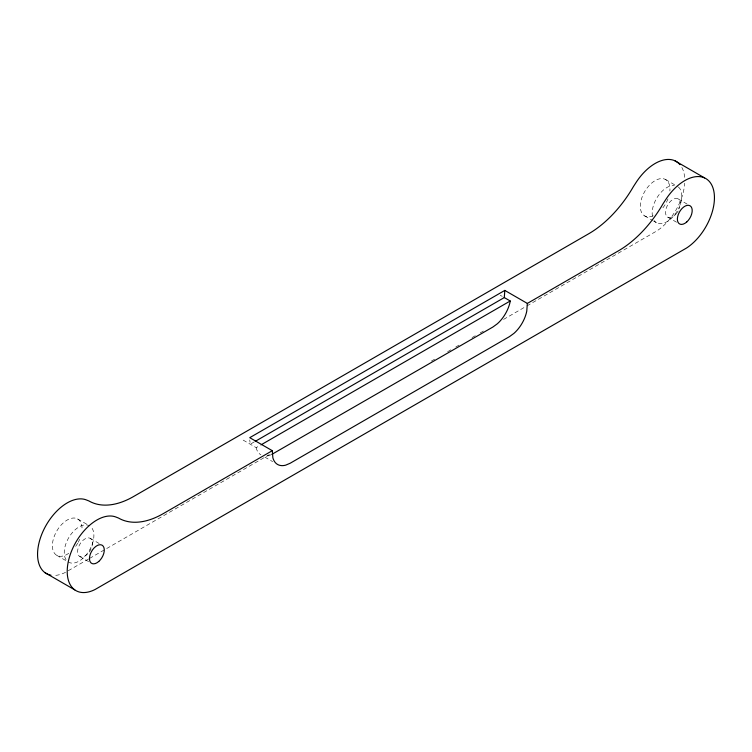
<?xml version="1.0" encoding="UTF-8"?>
<svg xmlns="http://www.w3.org/2000/svg" width="752" height="752" viewBox="0 0 752 752"><rect width="100%" height="100%" fill="white"/><g stroke="black" fill="none" stroke-linecap="round" stroke-linejoin="round"><path stroke-width="0.56" stroke-dasharray="3.76 2.82" d="M254.326 441.875L250.266 444.225L249.749 439.948M243.15 440.108L256.197 447.647L260.258 445.297M68.225 570.74L88.576 558.999M89.591 558.407L270.645 453.879M431.357 361.092L435.427 358.751M447.628 351.701L451.698 349.351M455.768 347.001L459.839 344.651M472.04 337.601L476.11 335.26M480.18 332.91L484.25 330.56M503.577 319.403L525.949 306.478M526.964 305.895L656.787 230.958A41.943 24.214 -60 0 0 684.705 183.215M270.823 454.819L269.037 455.58A25.54 14.749 -60 0 1 265.719 456.05M665.614 179.559L677.477 186.411M678.163 198.913L687.065 204.055M667.682 217.084L676.574 222.216M644.643 215.89L652.548 220.458M653.544 221.022L656.505 222.733M500.221 295.216L502.251 296.391M264.845 457.113L272.666 461.625M77.7 518.993L89.563 525.845A20.971 12.107 -60 0 0 70.049 535.631A20.971 12.107 -60 0 0 66.232 559.977M90.249 538.347L99.151 543.489M79.768 556.508L88.661 561.65M56.729 555.314L68.592 562.167A20.971 12.107 -60 0 0 89.093 550.84A20.971 12.107 -60 0 0 90.437 526.438M256.197 447.647L256.263 448.211A25.54 14.749 -60 0 0 260.944 454.857M681.857 167.442A41.943 24.214 -60 0 1 684.743 178.713M65.556 572.31A41.943 24.214 -60 0 1 54.351 575.44M68.761 553.293A20.971 12.107 -60 0 1 52.396 546.309A20.971 12.107 -60 0 1 67.727 519.745A20.971 12.107 -60 0 1 81.959 530.433M79.656 539.297A20.971 12.107 -60 0 1 78.227 542.258M77.7 543.207A20.971 12.107 -60 0 1 75.285 546.854M653.197 215.824A20.971 12.107 -60 0 1 640.413 204.14A20.971 12.107 -60 0 1 656.806 179.747A20.971 12.107 -60 0 1 669.882 190.999M667.973 198.876A20.971 12.107 -60 0 1 662.54 208.276M678.351 187.004A20.971 12.107 -60 0 1 675.503 213.69A20.971 12.107 -60 0 1 654.146 220.552M652.445 216.313A20.971 12.107 -60 0 1 658.357 195.642A20.971 12.107 -60 0 1 674.403 185.462M91.086 548.828A10.49 6.054 -60 0 1 78.387 555.098A10.49 6.054 -60 0 1 85.22 538.752A10.49 6.054 -60 0 1 91.424 548.001M676.631 213.277A10.49 6.054 -60 0 1 665.623 213.7A10.49 6.054 -60 0 1 674.215 198.819A10.49 6.054 -60 0 1 679.347 208.577M678.163 211.03A10.49 6.054 -60 0 1 677.176 212.562"/><path stroke-width="1.13" d="M255.351 441.292L504.291 297.566L504.808 290.413L527.349 303.423L618.398 250.858A89.422 51.625 -60 0 0 663.114 203.66L665.445 200.051A41.943 24.214 -60 0 1 712.294 186.167A41.943 24.214 -60 0 1 686.444 248.085L95.213 589.427A41.943 24.214 -60 0 1 69.363 557.354A41.943 24.214 -60 0 1 116.212 517.15L118.543 518.062A89.422 51.625 -60 0 0 163.259 513.635L272.29 450.683L272.873 457.799A25.54 14.749 -60 0 0 285.647 465.168L290.122 463.27L509.518 336.605L513.992 333.333A25.54 14.749 -60 0 0 526.757 311.215L527.349 303.423M504.291 297.566L510.223 300.988L510.157 301.627A25.54 14.749 -60 0 1 497.382 323.745L492.908 327.017L271.726 454.434M504.808 290.413L249.749 437.673L272.29 450.683M261.282 444.714L510.223 300.988M674.892 160.778L704.558 177.904M45.101 572.742L74.758 589.869M50.967 575.186A41.943 24.214 -60 0 1 43.513 530.254A41.943 24.214 -60 0 1 86.555 500.024L88.886 500.935A89.422 51.625 -60 0 0 133.602 496.508L588.741 233.74A89.422 51.625 -60 0 0 633.457 186.534L635.788 182.933A41.943 24.214 -60 0 1 679.949 164.641M98.794 561.443A10.49 6.054 -60 0 0 102.112 545.2A10.49 6.054 -60 0 0 89.714 556.198A10.49 6.054 -60 0 0 98.794 561.443M686.708 222.009A10.49 6.054 -60 0 0 690.035 205.766A10.49 6.054 -60 0 0 677.627 216.764A10.49 6.054 -60 0 0 686.708 222.009"/></g></svg>
